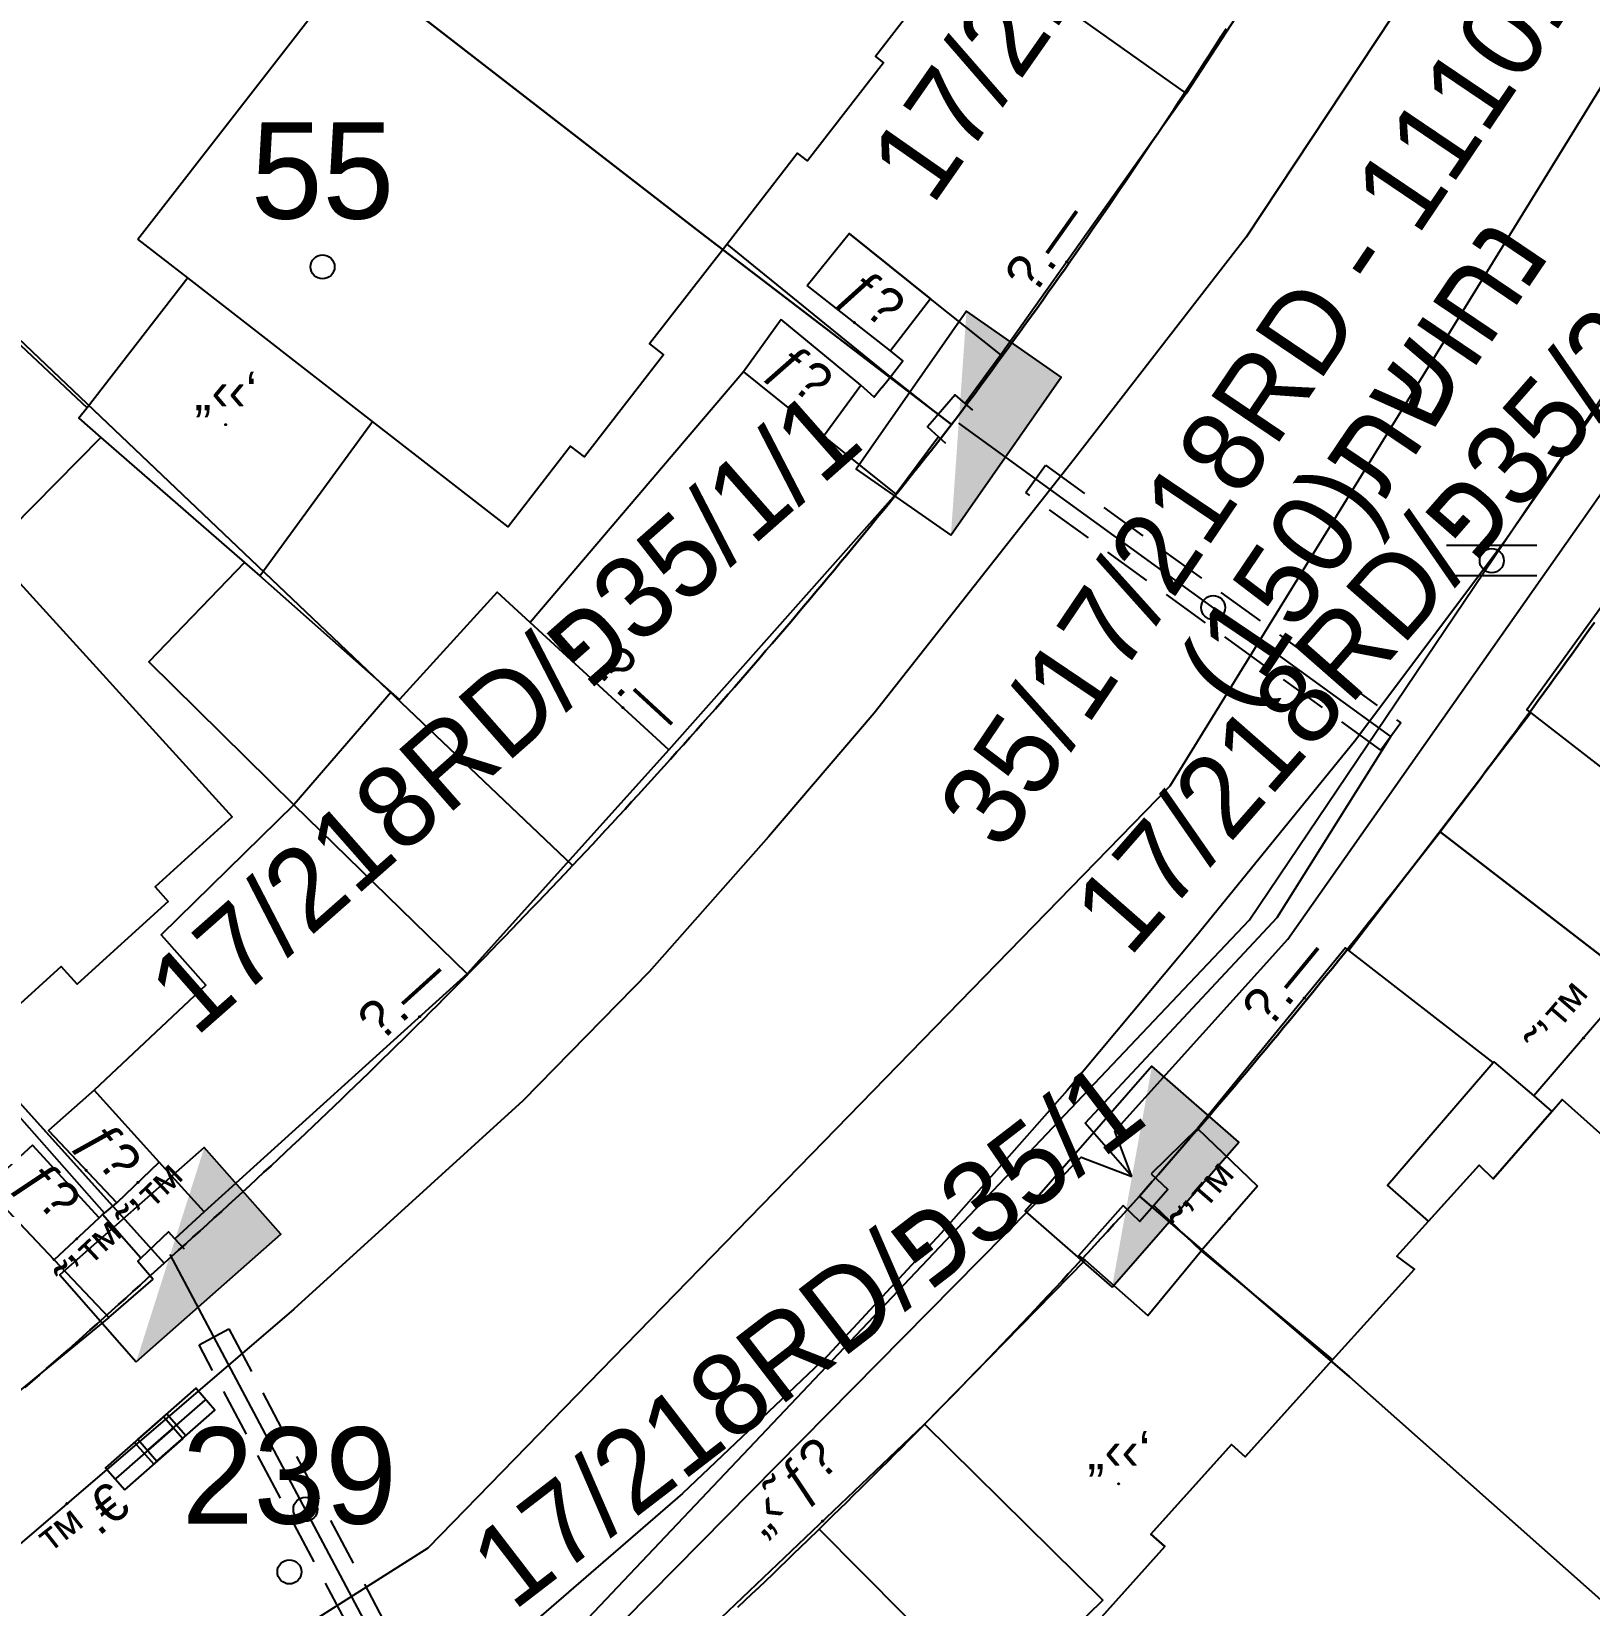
# Model space of a CAD drawing. Header units: metres. Extents: x 218299 to 220222, y 572714 to 574340.
# Drawn here: x 218943.26 to 218975.61, y 573511.99 to 573544.66 of the extents above; entities that cross this region are included whole.
import ezdxf
from ezdxf.enums import TextEntityAlignment as Align

# ---------------------------------------------------------------- set-up
doc = ezdxf.new("R2010")
doc.units = ezdxf.units.M
doc.header["$MEASUREMENT"] = 0
doc.linetypes.add('DASH15', pattern=[1.5, 1, -0.5])
for name, color, linetype in [('1602', 44, 'Continuous'), ('1603', 44, 'Continuous'), ('6091', 102, 'CABLEUNDEXIST03'), ('6151', 102, 'CABLEUNDEXIST03'), ('6261', 7, 'Continuous'), ('6701', 7, 'DASH15'), ('68152', 7, 'Continuous'), ('6911', 3, 'Continuous'), ('6916', 7, 'Continuous'), ('A_POINTS', 2, 'Continuous'), ('M2200', 253, 'Continuous'), ('M2207', 253, 'Continuous'), ('M2401', 7, 'Continuous'), ('M2404', 7, 'Continuous'), ('M2407', 253, 'Continuous'), ('M2408', 253, 'Continuous'), ('M2412', 253, 'Continuous'), ('M2420', 253, 'Continuous'), ('M2601', 253, 'Continuous'), ('M2602', 253, 'Continuous'), ('M2605', 253, 'Continuous'), ('M2612', 253, 'Continuous'), ('M4903', 253, 'Continuous')]:
    doc.layers.add(name, color=color, linetype=linetype)
doc.styles.add('HEBTXT', font='HEBTXT')
doc.styles.add('MAVAT_HEBTXT', font='HEBTXT')
doc.linetypes.add('CABLEUNDEXIST03', pattern='A,3.5,[222,elecad.shx,S=0.01,R=0,X=0,Y=0],1.5', length=5)

# ---------------------------------------------------------------- blocks, each defined once
blk = doc.blocks.new('6261')
blk.add_lwpolyline([(-2, -1.2), (2, -1.2), (2, 1.2), (-2, 1.2)], close=True)
at = {"color": 0}
blk.add_solid([(2, 1.2), (-2, -1.2), (2, -1.2)], dxfattribs=at)
at = {"color": 0, "style": 'HEBTXT'}
blk.add_attdef('PIL_NAME', (2.689, 2.418), '', height=1.7, dxfattribs=at)
at = {"style": 'HEBTXT'}
blk.add_attdef('CAMUT_MONIM', (2.489, 0.218), '', height=1.7, dxfattribs=at)
at = {"color": 0, "style": 'HEBTXT', "flags": 1}
for tag, p in [('TYPE', (2.585, -1.773)), ('MAP_TYPE', (2.689, -3.782))]:
    blk.add_attdef(tag, p, '', height=1.7, dxfattribs=at)
blk = doc.blocks.new('6911')
at = {"layer": 'A_POINTS'}
blk.add_circle((0, 0), 0.25, dxfattribs=at)
at = {"color": 0, "style": 'HEBTXT', "flags": 1}
blk.add_attdef('CODE', (-2.918, 6.399), '', height=1.7, dxfattribs=at)
at = {"color": 0, "style": 'HEBTXT'}
for tag, p in [('PATH', (0.169, 4.708)), ('HTCH', (0.169, 2.708))]:
    blk.add_attdef(tag, text='', height=1.7, dxfattribs=at).set_placement(p, align=Align.MIDDLE_CENTER)
blk = doc.blocks.new('68152')
at = {"color": 0}
for p, q in [((0.9375, 0.3125), (-0.9375, 0.3125)), ((0.9375, -0.3125), (-0.9375, -0.3125))]:
    blk.add_line(p, q, dxfattribs=at)
at = {"layer": 'A_POINTS'}
blk.add_circle((0, 0), 0.25, dxfattribs=at)
blk = doc.blocks.new('6916')
at = {"layer": 'A_POINTS'}
blk.add_circle((0, 0), 0.25, dxfattribs=at)
at = {"color": 0, "style": 'HEBTXT'}
for tag, p in [('HTCH', (0.006, 3.527)), ('PIPE', (0.049, 1.33))]:
    blk.add_attdef(tag, text='', height=1.7, dxfattribs=at).set_placement(p, align=Align.MIDDLE_CENTER)
blk = doc.blocks.new('1603')
at = {"layer": 'A_POINTS'}
blk.add_circle((0, 0), 0.25, dxfattribs=at)
at = {"color": 0, "style": 'HEBTXT'}
blk.add_attdef('PARCEL_NUM', text='', height=2, dxfattribs=at).set_placement((0, 1), align=Align.CENTER)
at = {"color": 0, "style": 'HEBTXT', "flags": 1}
blk.add_attdef('LOT_NUM', text='', height=2, dxfattribs=at).set_placement((0, -2.5), align=Align.CENTER)
blk = doc.blocks.new('M2404')
blk.add_circle((0, 0), 0.025)
at = {"style": 'MAVAT_HEBTXT'}
blk.add_attdef('NAME', text='', height=0.8, dxfattribs=at).set_placement((0, 1.592), align=Align.MIDDLE)
blk = doc.blocks.new('M2408')
blk.add_circle((0, 0), 0.025)
at = {"style": 'MAVAT_HEBTXT'}
blk.add_attdef('NAME', text='', height=0.8, dxfattribs=at).set_placement((0, 1.592), align=Align.MIDDLE)
blk = doc.blocks.new('M2605')
blk.add_circle((0, 0), 0.025)
at = {"style": 'MAVAT_HEBTXT'}
blk.add_attdef('NAME', text='', height=0.8, dxfattribs=at).set_placement((0, 1.592), align=Align.MIDDLE)
blk = doc.blocks.new('M2612')
blk.add_circle((0, 0), 0.025)
at = {"style": 'MAVAT_HEBTXT'}
blk.add_attdef('NAME', text='', height=0.8, dxfattribs=at).set_placement((0, 1.592), align=Align.MIDDLE)
blk = doc.blocks.new('M2207')
blk.add_circle((0, 0), 0.025)
at = {"style": 'MAVAT_HEBTXT'}
blk.add_attdef('NAME', text='', height=0.8, dxfattribs=at).set_placement((0, 1.592), align=Align.MIDDLE)
blk = doc.blocks.new('M2412')
blk.add_circle((0, 0), 0.025)
at = {"style": 'MAVAT_HEBTXT'}
blk.add_attdef('NAME', text='', height=0.8, dxfattribs=at).set_placement((0, 1.592), align=Align.MIDDLE)
blk = doc.blocks.new('M4903')
blk.add_lwpolyline([(-1.602, -0.586), (1.602, -0.586), (1.602, 0.625), (-1.602, 0.625)], close=True)
for points in [[(-1.57, 0), (1.57, 0)], [(0, 0.625), (0, -0.586)]]:
    blk.add_lwpolyline(points)
at = {"style": 'MAVAT_HEBTXT', "flags": 1}
for tag, p in [('MARK', (0, 1.875)), ('IL', (0, -6.973))]:
    blk.add_attdef(tag, text='', height=0.8, dxfattribs=at).set_placement(p, align=Align.MIDDLE)
at = {"style": 'MAVAT_HEBTXT'}
for tag, p in [('HEIGHT', (0, -1.837)), ('NAME', (0, -4.405))]:
    blk.add_attdef(tag, text='', height=0.8, dxfattribs=at).set_placement(p, align=Align.MIDDLE)
blk = doc.blocks.new('111')
at = {"layer": 'M2200'}
for points in [[(218945.475, 573540.346, 577.8), (218949.921, 573546.076, 577.8), (218954.4, 573551.848, 577.8), (218956.761, 573550.016, 577.8), (218962.119, 573545.858, 577.8), (218960.786, 573544.141, 577.8), (218960.956, 573544.009, 577.8), (218959.375, 573541.972, 577.8), (218959.17, 573542.13, 577.8), (218957.708, 573540.246, 577.8), (218956.1, 573538.173, 577.8), (218956.39, 573537.948, 577.8), (218954.746, 573535.829, 577.8), (218954.459, 573536.052, 577.8), (218953.163, 573534.381, 577.8), (218950.349, 573536.565, 577.8), (218946.511, 573539.543, 577.8), (218945.475, 573540.346, 577.8)], [(218940.961, 573535.466, 576.6), (218942.394, 573533.892, 576.6), (218947.43, 573528.362, 576.6), (218945.831, 573526.907, 576.6), (218946.106, 573526.605, 576.6), (218944.216, 573524.884, 576.6), (218943.879, 573525.255, 576.6), (218941.871, 573523.427, 576.474), (218940.045, 573521.764, 576.36), (218940.369, 573521.408, 576.36), (218938.573, 573519.773, 576.36), (218938.271, 573520.104, 576.36), (218936.718, 573518.69, 576.36), (218933.986, 573521.691, 578.04), (218933.675, 573521.407, 576.36), (218932.946, 573522.207, 576.36), (218933.136, 573522.38, 578.28), (218930.432, 573525.349, 576.749), (218930.168, 573525.639, 576.6), (218931.885, 573527.202, 576.6), (218934.119, 573529.236, 576.6), (218935.644, 573530.624, 576.6)]]:
    blk.add_polyline3d(points, close=True, dxfattribs=at)
blk.add_polyline3d([(218965.417, 573511.681, 576.84), (218966.794, 573513.214, 576.84), (218966.794, 573513.214, 576.84), (218966.508, 573513.471, 576.84), (218966.508, 573513.471, 576.84), (218968.181, 573515.334, 576.84), (218968.181, 573515.334, 576.84), (218968.464, 573515.079, 576.84), (218968.464, 573515.079, 576.84), (218970.28, 573517.089, 576.84), (218971.981, 573518.973, 576.84), (218971.61, 573519.243, 576.84), (218972.268, 573519.969, 576.84), (218973.319, 573521.128, 576.84), (218973.319, 573521.128, 576.84), (218973.612, 573520.849, 576.84), (218973.612, 573520.849, 576.84), (218974.832, 573522.247, 576.84), (218975.047, 573522.493, 576.84), (218982.251, 573516.066, 576.84)], dxfattribs=at)
at = {"layer": 'M2207'}
for points in [[(218950.349, 573536.565, 577.44), (218946.511, 573539.543, 577.44), (218944.421, 573536.849, 577.218), (218944.251, 573536.63, 577.2), (218944.705, 573536.235, 577.2), (218947.686, 573533.636, 577.2), (218948.005, 573533.358, 577.2), (218948.005, 573533.358, 577.2)], [(218974.832, 573522.247, 576.24), (218973.612, 573520.849, 576.24), (218973.319, 573521.128, 576.24), (218972.268, 573519.969, 576.24), (218971.416, 573520.714, 576.24), (218973.613, 573523.258, 576.24), (218973.627, 573523.275, 576.24), (218974.454, 573522.569, 576.24), (218974.832, 573522.247, 576.24)], [(218970.28, 573517.089, 576.72), (218968.464, 573515.079, 576.72), (218968.181, 573515.334, 576.72), (218966.508, 573513.471, 576.72), (218966.794, 573513.214, 576.72), (218965.417, 573511.681, 576.72), (218967.777, 573509.561, 576.84), (218965.76, 573507.465, 576.84), (218963.241, 573509.886, 576.72), (218963.241, 573509.886, 576.72), (218963.351, 573509.994, 576.725), (218965.511, 573512.104, 576.84), (218961.805, 573515.759, 576.48), (218961.805, 573515.759, 576.48), (218965.143, 573519.159, 576.6), (218965.143, 573519.159, 576.6), (218966.445, 573518.01, 576.72), (218967.55, 573519.355, 576.72), (218967.55, 573519.355, 576.72), (218967.55, 573519.355, 576.72), (218967.553, 573519.352, 576.72)]]:
    blk.add_polyline3d(points, close=True, dxfattribs=at)
at = {"layer": 'M2401'}
for points in [[(218976.885, 573554.579, 574.774), (218974.813, 573550.541, 574.534), (218971.847, 573545.473, 574.174), (218968.485, 573540.388, 573.694), (218964.916, 573535.785, 573.454), (218960.763, 573530.509, 573.214), (218958.568, 573527.946, 573.094), (218956.088, 573525.141, 572.97), (218953.465, 573522.469, 572.854), (218948.711, 573518.143, 572.614), (218941.755, 573512.186, 572.014), (218937.423, 573508.771, 571.887), (218932.879, 573505.643, 571.894), (218929.118, 573503.02, 572.015), (218925.182, 573500.663, 572.014), (218921.455, 573498.64, 571.896), (218917.656, 573496.752, 571.894), (218913.783, 573494.992, 571.892), (218909.922, 573493.212, 572.014), (218905.807, 573491.54, 572.132), (218901.607, 573490.089, 572.134)], [(218976.918, 573538.484, 574.294), (218973.854, 573534.079, 574.054), (218970.736, 573529.923, 573.715), (218967.453, 573525.89, 573.454), (218964.765, 573522.677, 573.454), (218962.142, 573519.711, 573.334), (218959.802, 573517.18, 573.094), (218956.785, 573514.318, 572.974), (218953.232, 573511.249, 572.734), (218952.378, 573510.457, 572.734), (218951.535, 573511.361, 572.734), (218950.559, 573510.957, 572.734), (218949.879, 573510.343, 572.614), (218949.45, 573509.458, 572.614), (218950.166, 573508.644, 572.614), (218945.8, 573504.864, 572.374), (218943.33, 573502.944, 572.252), (218940.758, 573501.158, 572.254)]]:
    blk.add_polyline3d(points, dxfattribs=at)
at = {"layer": 'M2404'}
for points in [[(218976.885, 573554.579, 574.774), (218974.813, 573550.541, 574.534), (218971.847, 573545.473, 574.174), (218968.485, 573540.388, 573.694), (218964.916, 573535.785, 573.454), (218960.763, 573530.509, 573.214), (218958.568, 573527.946, 573.094), (218956.088, 573525.141, 572.97), (218953.465, 573522.469, 572.854), (218948.711, 573518.143, 572.614), (218941.755, 573512.186, 572.014), (218937.423, 573508.771, 571.887), (218932.879, 573505.643, 571.894), (218929.118, 573503.02, 572.015), (218925.182, 573500.663, 572.014), (218921.455, 573498.64, 571.896), (218917.656, 573496.752, 571.894), (218913.783, 573494.992, 571.892), (218909.922, 573493.212, 572.014), (218905.807, 573491.54, 572.132), (218901.607, 573490.089, 572.134)], [(218976.918, 573538.484, 574.294), (218973.854, 573534.079, 574.054), (218970.736, 573529.923, 573.715), (218967.453, 573525.89, 573.454), (218964.765, 573522.677, 573.454), (218962.142, 573519.711, 573.334), (218959.802, 573517.18, 573.094), (218956.785, 573514.318, 572.974), (218953.232, 573511.249, 572.734), (218952.378, 573510.457, 572.734), (218951.535, 573511.361, 572.734), (218950.559, 573510.957, 572.734), (218949.879, 573510.343, 572.614), (218949.45, 573509.458, 572.614), (218950.166, 573508.644, 572.614), (218945.8, 573504.864, 572.374), (218943.33, 573502.944, 572.252), (218940.758, 573501.158, 572.254)]]:
    blk.add_polyline3d(points, dxfattribs=at)
at = {"layer": 'M2407'}
for points in [[(218958.045, 573537.592, 574.98), (218953.62, 573532.392, 574.98)], [(218942.394, 573533.892, 574.065), (218944.705, 573536.235, 573.975)], [(218947.686, 573533.636, 573.975), (218945.702, 573531.579, 573.975), (218948.712, 573528.611, 573.87)], [(218948.712, 573528.611, 573.87), (218945.955, 573525.912, 574.005), (218946.882, 573524.868, 573.825), (218944.564, 573522.689, 573.825)]]:
    blk.add_polyline3d(points, dxfattribs=at)
at = {"layer": 'M2408'}
for points in [[(218970.607, 573548.645, 574.35), (218968.901, 573545.924, 574.17), (218967.236, 573543.372, 574.08)], [(218963.388, 573537.944, 573.72), (218962.649, 573536.937, 573.72)], [(218962.096, 573536.247, 573.72), (218961.212, 573535.055, 573.72)], [(218974.396, 573530.518, 573.945), (218970.618, 573525.586, 573.765)], [(218956.497, 573529.747, 573.18), (218952.309, 573525.104, 573)], [(218967.472, 573521.895, 573.585), (218966.513, 573520.948, 573.405)], [(218946.85, 573520.163, 572.64), (218946.245, 573519.604, 572.64)], [(218965.932, 573520.291, 573.405), (218965.005, 573519.252, 573.405), (218965.143, 573519.159, 573.405)], [(218944.871, 573517.973, 572.46), (218945.795, 573518.765, 572.46)], [(218957.298, 573511.466, 572.865), (218961.805, 573515.759, 573.045)]]:
    blk.add_polyline3d(points, dxfattribs=at)
at = {"layer": 'M2412'}
for points in [[(218959.368, 573539.383, 575.085), (218960.241, 573540.465, 575.085), (218961.93, 573539.112, 573.825), (218961.103, 573538.027, 573.825), (218961.103, 573538.027, 573.825), (218959.368, 573539.383, 575.085)], [(218958.833, 573538.682, 575.085), (218958.833, 573538.682, 575.085), (218958.045, 573537.592, 575.085), (218958.045, 573537.592, 575.085), (218959.706, 573536.261, 573.825), (218960.484, 573537.316, 573.825), (218960.484, 573537.316, 573.825)], [(218944.564, 573522.689, 573.825), (218943.622, 573521.848, 573.825), (218943.622, 573521.848, 573.825), (218945.034, 573520.351, 572.745), (218945.917, 573521.194, 572.745)], [(218943.287, 573521.543, 573.735), (218942.315, 573520.659, 573.69), (218943.737, 573519.164, 572.745), (218944.674, 573520.04, 572.745), (218944.674, 573520.04, 572.745), (218943.287, 573521.543, 573.735)]]:
    blk.add_polyline3d(points, close=True, dxfattribs=at)
at = {"layer": 'M2420', "linetype": 'Continuous', "lineweight": -3}
blk.add_lwpolyline([(218784.91, 573498.19), (218799.09, 573491.38), (218833, 573481.62), (218860.8, 573479.62), (218884.2, 573481.19), (218908, 573487.81), (218929.09, 573498.38), (218936.2, 573503.5), (218951.5, 573513.19), (218966.91, 573529), (218976.7, 573544.88), (218985.627, 573563.641), (218988, 573565.81), (218995.09, 573587.88), (218998.81, 573618.93), (218992.8, 573643.88), (218991.2, 573657.81), (218964.91, 573706.38)], dxfattribs=at)
at = {"layer": 'M2601'}
for points in [[(218961.097, 573537.491, 575.13), (218961.097, 573537.491, 575.13), (218957.708, 573540.246, 575.58)], [(218944.778, 573520.135, 574.23), (218941.871, 573523.427, 574.59)]]:
    blk.add_polyline3d(points, dxfattribs=at)
at = {"layer": 'M2602'}
for points in [[(218960.929, 573537.278, 574.95), (218961.043, 573537.423, 574.95), (218961.097, 573537.491, 574.95), (218961.358, 573537.82, 574.95), (218961.103, 573538.027, 574.95), (218959.368, 573539.383, 575.13)], [(218960.929, 573537.278, 574.95), (218960.764, 573537.069, 574.95), (218960.484, 573537.316, 574.95), (218958.833, 573538.682, 574.95)], [(218961.097, 573537.491, 574.95), (218962.092, 573536.71, 574.95)], [(218962.813, 573536.798, 575.22), (218962.649, 573536.937, 575.22), (218962.442, 573537.115, 575.22), (218962.092, 573536.71, 575.22), (218962.084, 573536.701, 575.22), (218962.012, 573536.618, 575.22), (218961.871, 573536.455, 575.22), (218962.096, 573536.247, 575.22), (218962.241, 573536.114, 575.22)], [(218945.538, 573519.202, 573.6), (218944.743, 573520.105, 573.69), (218944.743, 573520.105, 573.69), (218944.778, 573520.135, 573.69), (218945.034, 573520.351, 573.69), (218943.622, 573521.848, 573.87)], [(218944.743, 573520.105, 573.69), (218944.674, 573520.04, 573.69), (218943.287, 573521.543, 573.87)], [(218966.513, 573520.948, 574.755), (218966.513, 573520.948, 574.755), (218966.861, 573520.626, 574.755), (218966.569, 573520.294, 574.755), (218966.276, 573519.963, 574.755), (218965.932, 573520.291, 574.755), (218965.932, 573520.291, 574.755)], [(218966.569, 573520.294, 574.38), (218967.55, 573519.355, 574.38)], [(218946.444, 573519.388, 573.96), (218946.245, 573519.604, 573.96), (218946.112, 573519.749, 573.96), (218945.538, 573519.202, 573.96), (218945.474, 573519.142, 573.96), (218945.795, 573518.765, 573.96), (218945.795, 573518.765, 573.96)]]:
    blk.add_polyline3d(points, dxfattribs=at)
at = {"layer": 'M2605'}
for points in [[(218964.818, 573548.644, 575.04), (218963.204, 573546.234, 575.04), (218963.204, 573546.234, 575.04), (218967.236, 573543.372, 575.04), (218967.236, 573543.372, 575.04), (218963.388, 573537.944, 575.04), (218963.388, 573537.944, 575.04), (218961.93, 573539.112, 575.04), (218960.241, 573540.465, 575.04)], [(218936.041, 573544.712, 575.13), (218944.421, 573536.849, 575.13)], [(218958.045, 573537.592, 574.86), (218958.045, 573537.592, 574.86), (218959.706, 573536.261, 574.86), (218961.212, 573535.055, 574.86), (218961.212, 573535.055, 574.86), (218956.497, 573529.747, 574.86), (218956.497, 573529.747, 574.86), (218953.62, 573532.392, 574.86), (218952.934, 573533.023, 574.86), (218950.908, 573530.792, 574.86), (218950.734, 573530.946, 574.86), (218948.005, 573533.358, 574.86)], [(218978.715, 573533.772, 575.43), (218977.279, 573534.682, 575.43), (218974.315, 573530.58, 575.43), (218974.315, 573530.58, 575.43), (218974.396, 573530.518, 575.43), (218978.435, 573527.383, 575.43), (218976.52, 573524.973, 575.43), (218976.563, 573524.938, 575.43), (218980.263, 573521.898, 575.43)], [(218950.734, 573530.946, 573.87), (218948.712, 573528.611, 573.87), (218952.309, 573525.104, 573.69), (218952.309, 573525.104, 573.69), (218946.85, 573520.163, 573.69), (218946.85, 573520.163, 573.69), (218945.917, 573521.194, 573.69), (218944.564, 573522.689, 573.69)], [(218973.613, 573523.258, 574.455), (218970.618, 573525.586, 574.455), (218970.548, 573525.64, 574.455), (218967.472, 573521.895, 574.455), (218967.472, 573521.895, 574.455), (218968.72, 573520.697, 574.455), (218968.72, 573520.697, 574.455)], [(218942.315, 573520.659, 573.69), (218942.402, 573520.568, 573.69), (218943.737, 573519.164, 573.69), (218944.871, 573517.973, 573.69), (218944.871, 573517.973, 573.69), (218939.731, 573513.755, 573.69), (218939.731, 573513.755, 573.69), (218936.964, 573517.549, 573.69), (218936.816, 573517.752, 573.69), (218936.42, 573517.451, 573.69), (218934.263, 573515.804, 573.69), (218934.126, 573515.7, 573.69), (218933.35, 573516.684, 573.69), (218932.337, 573518.054, 573.69)]]:
    blk.add_polyline3d(points, dxfattribs=at)
at = {"layer": 'M2612'}
for points in [[(218976.52, 573524.973, 575.43), (218974.454, 573522.569, 575.43)], [(218945.917, 573521.194, 573.69), (218945.034, 573520.351, 573.69)], [(218968.72, 573520.697, 574.98), (218967.553, 573519.352, 574.98)], [(218944.674, 573520.04, 573.96), (218943.737, 573519.164, 573.96)]]:
    blk.add_polyline3d(points, dxfattribs=at)
at = {"layer": 'M2207'}
ref = blk.add_blockref('M2207', (218947.298, 573536.499), dxfattribs=dict(at, xscale=0.5, yscale=0.5, zscale=0.5))
ref.add_attrib('NAME', '„‹‹‘', dxfattribs={"layer": '0', "height": 0.8, "style": 'MAVAT_HEBTXT'}).set_placement((218947.298, 573537.124), align=Align.MIDDLE)
ref = blk.add_blockref('M2207', (218965.839, 573514.518), dxfattribs=dict(at, xscale=0.5, yscale=0.5, zscale=0.5))
ref.add_attrib('NAME', '„‹‹‘', dxfattribs={"layer": '0', "height": 0.8, "style": 'MAVAT_HEBTXT'}).set_placement((218965.839, 573515.143), align=Align.MIDDLE)
at = {"layer": 'M2404'}
ref = blk.add_blockref('M2404', (218943.999, 573514.108), dxfattribs=dict(at, xscale=0.5, yscale=0.5, zscale=0.5))
ref.add_attrib('NAME', '™.€', dxfattribs={"layer": '0', "height": 0.8, "rotation": 38.248, "style": 'MAVAT_HEBTXT'}).set_placement((218944.34, 573513.676), align=Align.MIDDLE)
at = {"layer": 'M2408'}
ref = blk.add_blockref('M2408', (218959.691, 573513.745), dxfattribs=dict(at, xscale=0.5, yscale=0.5, zscale=0.5))
ref.add_attrib('NAME', '„‹˜ƒ\x8e', dxfattribs={"layer": '0', "height": 0.8, "rotation": 43.6076, "style": 'MAVAT_HEBTXT'}).set_placement((218959.07, 573514.397), align=Align.MIDDLE)
at = {"layer": 'M2412'}
ref = blk.add_blockref('M2412', (218960.349, 573538.617), dxfattribs=dict(at, xscale=0.5, yscale=0.5, zscale=0.5))
ref.add_attrib('NAME', 'ƒ\x8e', dxfattribs={"layer": '0', "height": 0.8, "rotation": 322.0009, "style": 'MAVAT_HEBTXT'}).set_placement((218960.687, 573539.05), align=Align.MIDDLE)
ref = blk.add_blockref('M2412', (218959.699, 573536.267), dxfattribs=dict(at, xscale=0.5, yscale=0.5, zscale=0.5))
ref.add_attrib('NAME', 'ƒ\x8e', dxfattribs={"layer": '0', "height": 0.8, "rotation": 321.312, "style": 'MAVAT_HEBTXT'}).set_placement((218959.19, 573537.497), align=Align.MIDDLE)
ref = blk.add_blockref('M2412', (218944.402, 573521.022), dxfattribs=dict(at, xscale=0.5, yscale=0.5, zscale=0.5))
ref.add_attrib('NAME', 'ƒ\x8e', dxfattribs={"layer": '0', "height": 0.8, "rotation": 309.0412, "style": 'MAVAT_HEBTXT'}).set_placement((218944.829, 573521.368), align=Align.MIDDLE)
ref = blk.add_blockref('M2412', (218943.728, 573519.174), dxfattribs=dict(at, xscale=0.5, yscale=0.5, zscale=0.5))
ref.add_attrib('NAME', 'ƒ\x8e', dxfattribs={"layer": '0', "height": 0.8, "rotation": 313.5746, "style": 'MAVAT_HEBTXT'}).set_placement((218943.562, 573520.549), align=Align.MIDDLE)
at = {"layer": 'M2605'}
ref = blk.add_blockref('M2605', (218964.757, 573539.875), dxfattribs=dict(at, xscale=0.5, yscale=0.5, zscale=0.5))
ref.add_attrib('NAME', '\x9a.—', dxfattribs={"layer": '0', "height": 0.8, "rotation": 54.6659, "style": 'MAVAT_HEBTXT'}).set_placement((218964.308, 573540.193), align=Align.MIDDLE)
ref = blk.add_blockref('M2605', (218955.543, 573530.624), dxfattribs=dict(at, xscale=0.5, yscale=0.5, zscale=0.5))
ref.add_attrib('NAME', '\x9a.—', dxfattribs={"layer": '0', "height": 0.8, "rotation": 317.4109, "style": 'MAVAT_HEBTXT'}).set_placement((218955.915, 573531.029), align=Align.MIDDLE)
ref = blk.add_blockref('M2605', (218969.693, 573524.599), dxfattribs=dict(at, xscale=0.5, yscale=0.5, zscale=0.5))
ref.add_attrib('NAME', '\x9a.—', dxfattribs={"layer": '0', "height": 0.8, "rotation": 50.5997, "style": 'MAVAT_HEBTXT'}).set_placement((218969.268, 573524.948), align=Align.MIDDLE)
ref = blk.add_blockref('M2605', (218951.325, 573524.213), dxfattribs=dict(at, xscale=0.5, yscale=0.5, zscale=0.5))
ref.add_attrib('NAME', '\x9a.—', dxfattribs={"layer": '0', "height": 0.8, "rotation": 42.1481, "style": 'MAVAT_HEBTXT'}).set_placement((218950.956, 573524.621), align=Align.MIDDLE)
at = {"layer": 'M2612'}
ref = blk.add_blockref('M2612', (218975.487, 573523.771), dxfattribs=dict(at, xscale=0.5, yscale=0.5, zscale=0.5))
ref.add_attrib('NAME', '˜’™', dxfattribs={"layer": '0', "height": 0.8, "rotation": 49.324, "style": 'MAVAT_HEBTXT'}).set_placement((218975.07, 573524.13), align=Align.MIDDLE)
ref = blk.add_blockref('M2612', (218945.476, 573520.773), dxfattribs=dict(at, xscale=0.5, yscale=0.5, zscale=0.5))
ref.add_attrib('NAME', '˜’™', dxfattribs={"layer": '0', "height": 0.8, "rotation": 43.6441, "style": 'MAVAT_HEBTXT'}).set_placement((218945.855, 573520.375), align=Align.MIDDLE)
ref = blk.add_blockref('M2612', (218968.137, 573520.024), dxfattribs=dict(at, xscale=0.5, yscale=0.5, zscale=0.5))
ref.add_attrib('NAME', '˜’™', dxfattribs={"layer": '0', "height": 0.8, "rotation": 49.0465, "style": 'MAVAT_HEBTXT'}).set_placement((218967.721, 573520.385), align=Align.MIDDLE)
ref = blk.add_blockref('M2612', (218944.206, 573519.602), dxfattribs=dict(at, xscale=0.5, yscale=0.5, zscale=0.5))
ref.add_attrib('NAME', '˜’™', dxfattribs={"layer": '0', "height": 0.8, "rotation": 43.0566, "style": 'MAVAT_HEBTXT'}).set_placement((218944.581, 573519.2), align=Align.MIDDLE)
at = {"layer": 'M4903'}
for p, xscale, yscale, zscale, rotation in [((218946.279, 573515.738, 572.295), 0.5, 0.5, 0.5, 41.22507198070706), ((218945.611, 573515.144, 572.295), 0.4999999999999999, 0.4999999999999999, 0.4999999999999999, 41.33158703832847)]:
    blk.add_blockref('M4903', p, dxfattribs=dict(at, xscale=xscale, yscale=yscale, zscale=zscale, rotation=rotation))

msp = doc.modelspace()

# ---------------------------------------------------------------- linework, layer by layer
at = {"layer": '1602'}
for points in [[(218950.36, 573545.75), (218957.16, 573540.48), (218962.37, 573536.5), (218962.2013, 573536.2853), (218962.0774, 573536.1282), (218961.9534, 573535.9714), (218961.829, 573535.8147), (218961.7045, 573535.6582), (218961.5797, 573535.5019), (218961.4547, 573535.3458), (218961.3294, 573535.1899), (218961.2039, 573535.0342), (218961.0782, 573534.8786), (218960.9522, 573534.7233), (218960.8261, 573534.5681), (218960.6996, 573534.4131), (218960.573, 573534.2583), (218960.4461, 573534.1038), (218960.319, 573533.9494), (218960.1916, 573533.7951), (218960.064, 573533.6411), (218959.9362, 573533.4873), (218959.8082, 573533.3337), (218959.6799, 573533.1802), (218959.5514, 573533.027), (218959.4226, 573532.8739), (218959.2936, 573532.7211), (218959.1644, 573532.5684), (218959.035, 573532.4159), (218958.9054, 573532.2636), (218958.7755, 573532.1116), (218958.6454, 573531.9597), (218958.515, 573531.808), (218958.3844, 573531.6565), (218958.2536, 573531.5052), (218958.1226, 573531.3541), (218957.9914, 573531.2032), (218957.8599, 573531.0525), (218957.7282, 573530.902), (218957.5962, 573530.7517), (218957.4641, 573530.6015), (218957.3317, 573530.4516), (218957.1991, 573530.3019), (218957.0662, 573530.1524), (218956.9332, 573530.0031), (218956.7999, 573529.854), (218956.6664, 573529.7051), (218956.5326, 573529.5563), (218956.3987, 573529.4078), (218956.2645, 573529.2595), (218956.1301, 573529.1114), (218955.9955, 573528.9635), (218955.8606, 573528.8158), (218955.7256, 573528.6683), (218955.5903, 573528.521), (218955.4548, 573528.3739), (218955.319, 573528.227), (218955.1831, 573528.0803), (218955.0469, 573527.9339), (218954.9105, 573527.7876), (218954.7739, 573527.6415), (218954.6371, 573527.4957), (218954.5, 573527.35), (218936.32, 573544.63)], [(218968.07, 573544.7136), (218967.9621, 573544.5452), (218967.8539, 573544.377), (218967.7455, 573544.2089), (218967.6369, 573544.041), (218967.5279, 573543.8732), (218967.4188, 573543.7057), (218967.3094, 573543.5382), (218967.1997, 573543.371), (218967.0898, 573543.2039), (218966.9796, 573543.037), (218966.8692, 573542.8702), (218966.7585, 573542.7036), (218966.6476, 573542.5372), (218966.5365, 573542.3709), (218966.425, 573542.2048), (218966.3134, 573542.0389), (218966.2015, 573541.8732), (218966.0893, 573541.7076), (218965.9769, 573541.5422), (218965.8642, 573541.3769), (218965.7513, 573541.2118), (218965.6381, 573541.0469), (218965.5247, 573540.8822), (218965.4111, 573540.7176), (218965.2972, 573540.5532), (218965.183, 573540.389), (218965.0686, 573540.2249), (218964.954, 573540.0611), (218964.8391, 573539.8974), (218964.724, 573539.7338), (218964.6086, 573539.5705), (218964.493, 573539.4073), (218964.3771, 573539.2443), (218964.261, 573539.0814), (218964.1446, 573538.9188), (218964.028, 573538.7563), (218963.9112, 573538.5939), (218963.7941, 573538.4318), (218963.6767, 573538.2698), (218963.5591, 573538.1081), (218963.4413, 573537.9465), (218963.3233, 573537.785), (218963.2049, 573537.6238), (218963.0864, 573537.4627), (218962.9676, 573537.3018), (218962.8486, 573537.1411), (218962.7293, 573536.9805), (218962.6098, 573536.8202), (218962.49, 573536.66), (218962.37, 573536.5), (218957.16, 573540.48), (218950.36, 573545.75)], [(218943.1276, 573516.5167), (218943.2786, 573516.6478), (218943.4294, 573516.7792), (218943.58, 573516.9108), (218943.7304, 573517.0426), (218943.8806, 573517.1747), (218944.0306, 573517.307), (218944.1804, 573517.4395), (218944.33, 573517.5722), (218944.4794, 573517.7052), (218944.6286, 573517.8384), (218944.7777, 573517.9718), (218944.9265, 573518.1054), (218945.0751, 573518.2393), (218945.2235, 573518.3734), (218945.3717, 573518.5077), (218945.5197, 573518.6422), (218945.6675, 573518.7769), (218945.815, 573518.9119), (218946.02, 573519.1), (218946.1693, 573519.2331), (218946.3184, 573519.3663), (218946.4673, 573519.4999), (218946.616, 573519.6336), (218946.7646, 573519.7676), (218946.9129, 573519.9017), (218947.061, 573520.0361), (218947.2089, 573520.1708), (218947.3566, 573520.3056), (218947.5041, 573520.4407), (218947.6514, 573520.576), (218947.7985, 573520.7115), (218947.9454, 573520.8472), (218948.092, 573520.9832), (218948.2385, 573521.1194), (218948.3848, 573521.2558), (218948.5309, 573521.3924), (218948.6767, 573521.5292), (218948.8224, 573521.6663), (218948.9678, 573521.8035), (218949.1131, 573521.941), (218949.2581, 573522.0787), (218949.4029, 573522.2167), (218949.5476, 573522.3548), (218949.692, 573522.4932), (218949.8362, 573522.6318), (218949.9802, 573522.7705), (218950.124, 573522.9096), (218950.2676, 573523.0488), (218950.4109, 573523.1882), (218950.5541, 573523.3279), (218950.697, 573523.4678), (218950.8398, 573523.6079), (218950.9823, 573523.7482), (218951.1246, 573523.8887), (218951.2667, 573524.0294), (218951.4086, 573524.1704), (218951.5503, 573524.3115), (218951.6918, 573524.4529), (218951.833, 573524.5945), (218951.9741, 573524.7363), (218952.1149, 573524.8783), (218952.2555, 573525.0205), (218952.3959, 573525.1629), (218952.5361, 573525.3056), (218952.6761, 573525.4484), (218952.8158, 573525.5915), (218952.9554, 573525.7348), (218953.0947, 573525.8783), (218953.2338, 573526.022), (218953.3727, 573526.1659), (218953.5114, 573526.31), (218953.6499, 573526.4543), (218953.7881, 573526.5988), (218953.9261, 573526.7436), (218954.064, 573526.8885), (218954.2015, 573527.0336), (218954.3389, 573527.179), (218954.5, 573527.35), (218954.6371, 573527.4957), (218954.7739, 573527.6415), (218954.9105, 573527.7876), (218955.0469, 573527.9339), (218955.1831, 573528.0803), (218955.319, 573528.227), (218955.4548, 573528.3739), (218955.5903, 573528.521), (218955.7256, 573528.6683), (218955.8606, 573528.8158), (218955.9955, 573528.9635), (218956.1301, 573529.1114), (218956.2645, 573529.2595), (218956.3987, 573529.4078), (218956.5326, 573529.5563), (218956.6664, 573529.7051), (218956.7999, 573529.854), (218956.9332, 573530.0031), (218957.0662, 573530.1524), (218957.1991, 573530.3019), (218957.3317, 573530.4516), (218957.4641, 573530.6015), (218957.5962, 573530.7517), (218957.7282, 573530.902), (218957.8599, 573531.0525), (218957.9914, 573531.2032), (218958.1226, 573531.3541), (218958.2536, 573531.5052), (218958.3844, 573531.6565), (218958.515, 573531.808), (218958.6454, 573531.9597), (218958.7755, 573532.1116), (218958.9054, 573532.2636), (218959.035, 573532.4159), (218959.1644, 573532.5684), (218959.2936, 573532.7211), (218959.4226, 573532.8739), (218959.5514, 573533.027), (218959.6799, 573533.1802), (218959.8082, 573533.3337), (218959.9362, 573533.4873), (218960.064, 573533.6411), (218960.1916, 573533.7951), (218960.319, 573533.9494), (218960.4461, 573534.1038), (218960.573, 573534.2583), (218960.6996, 573534.4131), (218960.8261, 573534.5681), (218960.9522, 573534.7233), (218961.0782, 573534.8786), (218961.2039, 573535.0342), (218961.3294, 573535.1899), (218961.4547, 573535.3458), (218961.5797, 573535.5019), (218961.7045, 573535.6582), (218961.829, 573535.8147), (218961.9534, 573535.9714), (218962.0774, 573536.1282), (218962.2013, 573536.2853), (218962.37, 573536.5), (218962.49, 573536.66), (218962.6098, 573536.8202), (218962.7293, 573536.9805), (218962.8486, 573537.1411), (218962.9676, 573537.3018), (218963.0864, 573537.4627), (218963.2049, 573537.6238), (218963.3233, 573537.785), (218963.4413, 573537.9465), (218963.5591, 573538.1081), (218963.6767, 573538.2698), (218963.7941, 573538.4318), (218963.9112, 573538.5939), (218964.028, 573538.7563), (218964.1446, 573538.9188), (218964.261, 573539.0814), (218964.3771, 573539.2443), (218964.493, 573539.4073), (218964.6086, 573539.5705), (218964.724, 573539.7338), (218964.8391, 573539.8974), (218964.954, 573540.0611), (218965.0686, 573540.2249), (218965.183, 573540.389), (218965.2972, 573540.5532), (218965.4111, 573540.7176), (218965.5247, 573540.8822), (218965.6381, 573541.0469), (218965.7513, 573541.2118), (218965.8642, 573541.3769), (218965.9769, 573541.5422), (218966.0893, 573541.7076), (218966.2015, 573541.8732), (218966.3134, 573542.0389), (218966.425, 573542.2048), (218966.5365, 573542.3709), (218966.6476, 573542.5372), (218966.7585, 573542.7036), (218966.8692, 573542.8702), (218966.9796, 573543.037), (218967.0898, 573543.2039), (218967.1997, 573543.371), (218967.3094, 573543.5382), (218967.4188, 573543.7057), (218967.5279, 573543.8732), (218967.6369, 573544.041), (218967.7455, 573544.2089), (218967.8539, 573544.377), (218967.9621, 573544.5452), (218968.07, 573544.7136)], [(218936.32, 573544.63), (218954.5, 573527.35), (218954.3389, 573527.179), (218954.2015, 573527.0336), (218954.064, 573526.8885), (218953.9261, 573526.7436), (218953.7881, 573526.5988), (218953.6499, 573526.4543), (218953.5114, 573526.31), (218953.3727, 573526.1659), (218953.2338, 573526.022), (218953.0947, 573525.8783), (218952.9554, 573525.7348), (218952.8158, 573525.5915), (218952.6761, 573525.4484), (218952.5361, 573525.3056), (218952.3959, 573525.1629), (218952.2555, 573525.0205), (218952.1149, 573524.8783), (218951.9741, 573524.7363), (218951.833, 573524.5945), (218951.6918, 573524.4529), (218951.5503, 573524.3115), (218951.4086, 573524.1704), (218951.2667, 573524.0294), (218951.1246, 573523.8887), (218950.9823, 573523.7482), (218950.8398, 573523.6079), (218950.697, 573523.4678), (218950.5541, 573523.3279), (218950.4109, 573523.1882), (218950.2676, 573523.0488), (218950.124, 573522.9096), (218949.9802, 573522.7705), (218949.8362, 573522.6318), (218949.692, 573522.4932), (218949.5476, 573522.3548), (218949.4029, 573522.2167), (218949.2581, 573522.0787), (218949.1131, 573521.941), (218948.9678, 573521.8035), (218948.8224, 573521.6663), (218948.6767, 573521.5292), (218948.5309, 573521.3924), (218948.3848, 573521.2558), (218948.2385, 573521.1194), (218948.092, 573520.9832), (218947.9454, 573520.8472), (218947.7985, 573520.7115), (218947.6514, 573520.576), (218947.5041, 573520.4407), (218947.3566, 573520.3056), (218947.2089, 573520.1708), (218947.061, 573520.0361), (218946.9129, 573519.9017), (218946.7646, 573519.7676), (218946.616, 573519.6336), (218946.4673, 573519.4999), (218946.3184, 573519.3663), (218946.1693, 573519.2331), (218946.02, 573519.1), (218941.69, 573523.9)], [(218975.7169, 573532.3942), (218975.601, 573532.2312), (218975.4849, 573532.0684), (218975.3686, 573531.9057), (218975.252, 573531.7432), (218975.1352, 573531.5808), (218975.0182, 573531.4186), (218974.901, 573531.2566), (218974.7835, 573531.0947), (218974.6658, 573530.933), (218974.5479, 573530.7715), (218974.4298, 573530.6101), (218974.3115, 573530.4488), (218974.1929, 573530.2878), (218974.0741, 573530.1269), (218973.9551, 573529.9661), (218973.8359, 573529.8055), (218973.7165, 573529.6451), (218973.5968, 573529.4849), (218973.4769, 573529.3248), (218973.3568, 573529.1648), (218973.2365, 573529.0051), (218973.116, 573528.8455), (218972.9952, 573528.6861), (218972.8742, 573528.5268), (218972.753, 573528.3677), (218972.6316, 573528.2088), (218972.51, 573528.05), (218972.3851, 573527.8881), (218972.2627, 573527.73), (218972.1401, 573527.5719), (218972.0173, 573527.4141), (218971.8942, 573527.2564), (218971.771, 573527.0989), (218971.6475, 573526.9416), (218971.5238, 573526.7844), (218971.3999, 573526.6274), (218971.2758, 573526.4706), (218971.1515, 573526.3139), (218971.0269, 573526.1575), (218970.9021, 573526.0011), (218970.7772, 573525.845), (218970.652, 573525.689), (218970.5266, 573525.5332), (218970.401, 573525.3776), (218970.2751, 573525.2221), (218970.1491, 573525.0669), (218970.0228, 573524.9118), (218969.8964, 573524.7568), (218969.7697, 573524.602), (218969.6428, 573524.4475), (218969.5157, 573524.293), (218969.3884, 573524.1388), (218969.2608, 573523.9847), (218969.1331, 573523.8308), (218969.0052, 573523.6771), (218968.877, 573523.5236), (218968.7486, 573523.3702), (218968.62, 573523.217), (218968.4913, 573523.064), (218968.3623, 573522.9112), (218968.2331, 573522.7585), (218968.1036, 573522.606), (218967.974, 573522.4537), (218967.8442, 573522.3016), (218967.7141, 573522.1496), (218967.5839, 573521.9979), (218967.4534, 573521.8463), (218967.3228, 573521.6949), (218967.1919, 573521.5436), (218967.0608, 573521.3926), (218966.9295, 573521.2417), (218966.798, 573521.091), (218966.6663, 573520.9405), (218966.5344, 573520.7901), (218966.4023, 573520.64), (218966.27, 573520.49), (218966.0073, 573520.1992), (218965.8729, 573520.0511), (218965.7384, 573519.9032), (218965.6036, 573519.7554), (218965.4686, 573519.6078), (218965.3334, 573519.4604), (218965.198, 573519.3132), (218965.0624, 573519.1662), (218964.9266, 573519.0194), (218964.7906, 573518.8727), (218964.6544, 573518.7262), (218964.5181, 573518.58), (218964.3815, 573518.4339), (218964.2447, 573518.288), (218964.1077, 573518.1423), (218963.9705, 573517.9967), (218963.8331, 573517.8514), (218963.6955, 573517.7062), (218963.5577, 573517.5613), (218963.4197, 573517.4165), (218963.2815, 573517.2719), (218963.1432, 573517.1275), (218963.0046, 573516.9833), (218962.8658, 573516.8393), (218962.7268, 573516.6955), (218962.5876, 573516.5518), (218962.4483, 573516.4084), (218962.3087, 573516.2651), (218962.1689, 573516.1221), (218962.029, 573515.9792), (218961.8888, 573515.8365), (218961.7485, 573515.6941), (218961.6079, 573515.5518), (218961.4672, 573515.4097), (218961.3263, 573515.2677), (218961.1851, 573515.126), (218961.0438, 573514.9845), (218960.9023, 573514.8432), (218960.7606, 573514.7021), (218960.6187, 573514.5611), (218960.4766, 573514.4204), (218960.3343, 573514.2798), (218960.1918, 573514.1395), (218960.0492, 573513.9993), (218959.9063, 573513.8593), (218959.7632, 573513.7196), (218959.62, 573513.58), (218959.3744, 573513.3407), (218959.2309, 573513.2014), (218959.0872, 573513.0623), (218958.9433, 573512.9233), (218958.7992, 573512.7846), (218958.655, 573512.6461), (218958.5105, 573512.5078), (218958.3659, 573512.3697), (218958.221, 573512.2317), (218958.076, 573512.094), (218957.9308, 573511.9565)], [(218992.2, 573512.88), (218972.51, 573528.05), (218972.6316, 573528.2088), (218972.753, 573528.3677), (218972.8742, 573528.5268), (218972.9952, 573528.6861), (218973.116, 573528.8455), (218973.2365, 573529.0051), (218973.3568, 573529.1648), (218973.4769, 573529.3248), (218973.5968, 573529.4849), (218973.7165, 573529.6451), (218973.8359, 573529.8055), (218973.9551, 573529.9661), (218974.0741, 573530.1269), (218974.1929, 573530.2878), (218974.3115, 573530.4488), (218974.4298, 573530.6101), (218974.5479, 573530.7715), (218974.6658, 573530.933), (218974.7835, 573531.0947), (218974.901, 573531.2566), (218975.0182, 573531.4186), (218975.1352, 573531.5808), (218975.252, 573531.7432), (218975.3686, 573531.9057), (218975.4849, 573532.0684), (218975.601, 573532.2312), (218975.7169, 573532.3942)], [(218977.08, 573511.02), (218970.63, 573516.74), (218966.27, 573520.49), (218966.4023, 573520.64), (218966.5344, 573520.7901), (218966.6663, 573520.9405), (218966.798, 573521.091), (218966.9295, 573521.2417), (218967.0608, 573521.3926), (218967.1919, 573521.5436), (218967.3228, 573521.6949), (218967.4534, 573521.8463), (218967.5839, 573521.9979), (218967.7141, 573522.1496), (218967.8442, 573522.3016), (218967.974, 573522.4537), (218968.1036, 573522.606), (218968.2331, 573522.7585), (218968.3623, 573522.9112), (218968.4913, 573523.064), (218968.62, 573523.217), (218968.7486, 573523.3702), (218968.877, 573523.5236), (218969.0052, 573523.6771), (218969.1331, 573523.8308), (218969.2608, 573523.9847), (218969.3884, 573524.1388), (218969.5157, 573524.293), (218969.6428, 573524.4475), (218969.7697, 573524.602), (218969.8964, 573524.7568), (218970.0228, 573524.9118), (218970.1491, 573525.0669), (218970.2751, 573525.2221), (218970.401, 573525.3776), (218970.5266, 573525.5332), (218970.652, 573525.689), (218970.7772, 573525.845), (218970.9021, 573526.0011), (218971.0269, 573526.1575), (218971.1515, 573526.3139), (218971.2758, 573526.4706), (218971.3999, 573526.6274), (218971.5238, 573526.7844), (218971.6475, 573526.9416), (218971.771, 573527.0989), (218971.8942, 573527.2564), (218972.0173, 573527.4141), (218972.1401, 573527.5719), (218972.2627, 573527.73), (218972.3851, 573527.8881), (218972.51, 573528.05), (218992.2, 573512.88)], [(218941.69, 573523.9), (218946.02, 573519.1), (218945.815, 573518.9119), (218945.6675, 573518.7769), (218945.5197, 573518.6422), (218945.3717, 573518.5077), (218945.2235, 573518.3734), (218945.0751, 573518.2393), (218944.9265, 573518.1054), (218944.7777, 573517.9718), (218944.6286, 573517.8384), (218944.4794, 573517.7052), (218944.33, 573517.5722), (218944.1804, 573517.4395), (218944.0306, 573517.307), (218943.8806, 573517.1747), (218943.7304, 573517.0426), (218943.58, 573516.9108), (218943.4294, 573516.7792), (218943.2786, 573516.6478), (218943.1276, 573516.5167)], [(218977.2, 573495.87), (218959.62, 573513.58), (218959.7632, 573513.7196), (218959.9063, 573513.8593), (218960.0492, 573513.9993), (218960.1918, 573514.1395), (218960.3343, 573514.2798), (218960.4766, 573514.4204), (218960.6187, 573514.5611), (218960.7606, 573514.7021), (218960.9023, 573514.8432), (218961.0438, 573514.9845), (218961.1851, 573515.126), (218961.3263, 573515.2677), (218961.4672, 573515.4097), (218961.6079, 573515.5518), (218961.7485, 573515.6941), (218961.8888, 573515.8365), (218962.029, 573515.9792), (218962.1689, 573516.1221), (218962.3087, 573516.2651), (218962.4483, 573516.4084), (218962.5876, 573516.5518), (218962.7268, 573516.6955), (218962.8658, 573516.8393), (218963.0046, 573516.9833), (218963.1432, 573517.1275), (218963.2815, 573517.2719), (218963.4197, 573517.4165), (218963.5577, 573517.5613), (218963.6955, 573517.7062), (218963.8331, 573517.8514), (218963.9705, 573517.9967), (218964.1077, 573518.1423), (218964.2447, 573518.288), (218964.3815, 573518.4339), (218964.5181, 573518.58), (218964.6544, 573518.7262), (218964.7906, 573518.8727), (218964.9266, 573519.0194), (218965.0624, 573519.1662), (218965.198, 573519.3132), (218965.3334, 573519.4604), (218965.4686, 573519.6078), (218965.6036, 573519.7554), (218965.7384, 573519.9032), (218965.8729, 573520.0511), (218966.0073, 573520.1992), (218966.27, 573520.49), (218970.63, 573516.74), (218977.08, 573511.02)], [(218957.9308, 573511.9565), (218958.076, 573512.094), (218958.221, 573512.2317), (218958.3659, 573512.3697), (218958.5105, 573512.5078), (218958.655, 573512.6461), (218958.7992, 573512.7846), (218958.9433, 573512.9233), (218959.0872, 573513.0623), (218959.2309, 573513.2014), (218959.3744, 573513.3407), (218959.62, 573513.58), (218977.2, 573495.87)]]:
    msp.add_lwpolyline(points, dxfattribs=at)
at = {"layer": '6091'}
msp.add_lwpolyline([(218926.985, 573484.5165), (218926.988, 573484.4835), (218927.0516, 573484.4835), (218927.047, 573484.7705), (218926.7737, 573484.7735), (218926.6694, 573484.8865), (218926.2173, 573486.4885), (218924.0037, 573489.8139), (218934.0902, 573495.7243), (218948.0198, 573504.5471), (218968.5535, 573526.2197), (218979.1044, 573541.8587), (218987.779, 573557.7355), (218993.2453, 573571.6137), (218995.8177, 573580.0306), (219000.48, 573601.1852), (219000.503, 573601.1828), (219000.5001, 573601.3152)], dxfattribs=at)
at = {"layer": '6151'}
for points in [[(218966.1141, 573520.8933), (218965.1408, 573522.0057), (218969.1284, 573526.2702), (218971.4873, 573530.0297), (218962.5164, 573536.529)], [(218966.1141, 573520.8933), (218965.7586, 573521.8373), (218969.3531, 573525.8213), (218976.6543, 573536.202), (218977.8066, 573536.1696)], [(218952.4429, 573507.4143), (218952.4244, 573508.5004), (218965.0611, 573521.2939), (218966.1141, 573520.8933)]]:
    msp.add_lwpolyline(points, dxfattribs=at)
at = {"layer": '6151', "flags": 128}
msp.add_lwpolyline([(218952.4429, 573507.4143), (218946.1469, 573519.2758)], dxfattribs=at)
at = {"layer": '6701'}
for points in [[(218971.693, 573530.313), (218971.282, 573529.746), (218963.907, 573535.089), (218964.318, 573535.656)], [(218951.161, 573510.577), (218950.542, 573510.248), (218946.744, 573517.404), (218947.363, 573517.732)]]:
    msp.add_lwpolyline(points, close=True, dxfattribs=at)

# ---------------------------------------------------------------- block references
msp.add_blockref('111', (0, 0))
at = {"layer": '1603'}
for p, values in [((218949.3085, 573539.7728), {'PARCEL_NUM': '55'}), ((218948.6205, 573512.6903), {'PARCEL_NUM': '239'})]:
    msp.add_blockref('1603', p, dxfattribs=at).add_auto_attribs(values)
at = {"layer": '6261'}
ref = msp.add_blockref('6261', (218962.5164, 573536.529), dxfattribs=dict(at, rotation=55.05999999998301))
ref.add_attrib('PIL_NAME', '17/218RD/פ35/2/1', (218961.9637, 573541.0148), dxfattribs={"layer": '0', "color": 0, "height": 1.7, "rotation": 55.06, "style": 'HEBTXT'})
ref = msp.add_blockref('6261', (218966.1141, 573520.8933), dxfattribs=dict(at, rotation=48.78999999998494))
ref.add_attrib('PIL_NAME', '17/218RD/פ35/2', (218966.0546, 573525.4126), dxfattribs={"layer": '0', "color": 0, "height": 1.7, "rotation": 48.79, "style": 'HEBTXT'})
ref = msp.add_blockref('6261', (218946.1469, 573519.2758), dxfattribs=dict(at, rotation=41.39999999998722))
ref.add_attrib('PIL_NAME', '17/218RD/פ35/1/1', (218946.6692, 573523.7653), dxfattribs={"layer": '0', "color": 0, "height": 1.7, "rotation": 41.4, "style": 'HEBTXT'})
ref = msp.add_blockref('6261', (218952.4429, 573507.4143), dxfattribs=dict(at, rotation=37.53999999998842))
ref.add_attrib('PIL_NAME', '17/218RD/פ35/1', (218953.2662, 573511.8584), dxfattribs={"layer": '0', "color": 0, "height": 1.7, "rotation": 37.54, "style": 'HEBTXT'})
at = {"layer": '68152'}
msp.add_blockref('68152', (218973.5835, 573533.6754), dxfattribs=at)
at = {"layer": '6911'}
ref = msp.add_blockref('6911', (218973.5835, 573533.6754), dxfattribs=dict(at, rotation=55.9943))
ref.add_attrib('PATH', '35/17/218RD - 1110פ', dxfattribs={"layer": '0', "color": 0, "height": 1.7, "rotation": 55.9943, "style": 'HEBTXT'}).set_placement((218968.8227, 573537.1415), align=Align.MIDDLE_CENTER)
ref.add_attrib('HTCH', '(150)תשוחנ', dxfattribs={"layer": '0', "color": 0, "height": 1.7, "rotation": 55.9943, "style": 'HEBTXT'}).set_placement((218970.8952, 573535.7433), align=Align.MIDDLE_CENTER)
at = {"layer": '6916'}
for p, rotation in [((218967.8, 573532.701), 324.0776), ((218948.9527, 573513.9898), 297.9601)]:
    msp.add_blockref('6916', p, dxfattribs=dict(at, rotation=rotation))

doc.saveas('drawing.dxf')
